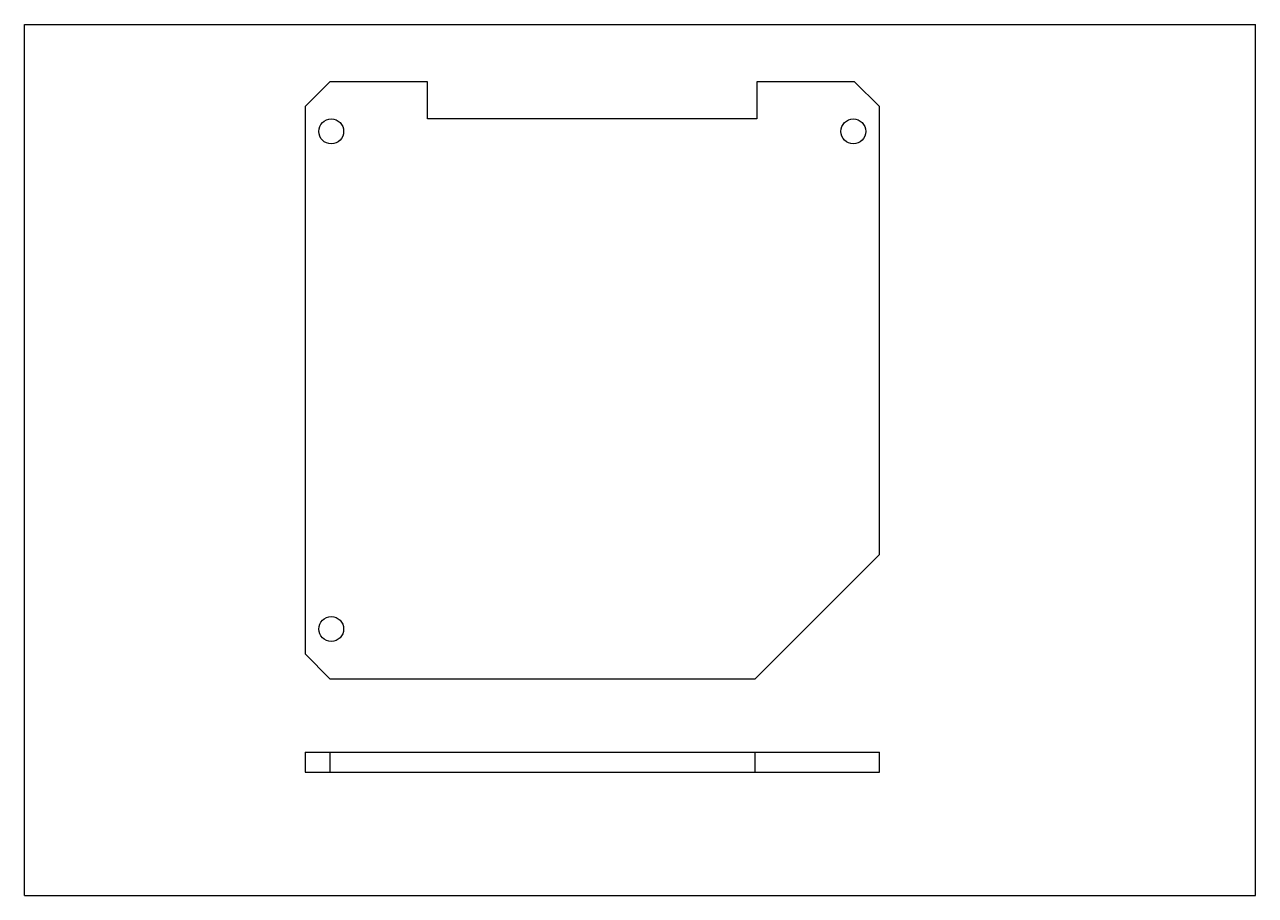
# Model space of a CAD drawing. Header units: inches. Extents: x 0 to 11.7, y 0 to 8.3.
import ezdxf

# ---------------------------------------------------------------- set-up
doc = ezdxf.new("R2010")
doc.units = ezdxf.units.IN
doc.header["$LTSCALE"] = 0.64311
doc.header["$MEASUREMENT"] = 0
doc.layers.get('0').update_dxf_attribs({"linetype": 'CONTINUOUS'})
doc.layers.add('02___PRT_ALL_AXES', color=7, linetype='CONTINUOUS')

msp = doc.modelspace()

# ---------------------------------------------------------------- linework, layer by layer
at = {"color": 7, "linetype": 'CONTINUOUS'}
for p, q in [((0, 0), (0, 8.268)), ((0, 8.268), (11.693, 8.268)), ((11.693, 0), (11.693, 8.268)), ((2.901, 7.726), (2.665, 7.49)), ((3.828, 7.726), (2.901, 7.726)), ((7.885, 7.726), (6.958, 7.726)), ((8.121, 7.49), (7.885, 7.726)), ((2.665, 7.49), (2.665, 2.293)), ((8.121, 3.238), (8.121, 7.49)), ((2.665, 2.293), (2.901, 2.057)), ((2.901, 2.057), (6.94, 2.057)), ((2.665, 1.359), (2.665, 1.17)), ((2.665, 1.359), (6.94, 1.359)), ((2.901, 1.359), (2.901, 1.17)), ((2.665, 1.17), (6.94, 1.17)), ((0, 0), (11.693, 0))]:
    msp.add_line(p, q, dxfattribs=at)
at = {"layer": '02___PRT_ALL_AXES', "color": 7, "linetype": 'CONTINUOUS'}
for p, q in [((3.828, 7.372), (3.828, 7.726)), ((6.958, 7.726), (6.958, 7.372)), ((6.958, 7.372), (3.828, 7.372)), ((6.94, 2.057), (8.121, 3.238)), ((6.94, 1.359), (8.121, 1.359)), ((6.94, 1.17), (6.94, 1.359)), ((8.121, 1.17), (8.121, 1.359)), ((6.94, 1.17), (8.121, 1.17))]:
    msp.add_line(p, q, dxfattribs=at)
for centre in [(2.913, 7.254), (7.873, 7.254), (2.913, 2.529)]:
    msp.add_circle(centre, 0.118, dxfattribs=at)

doc.saveas('drawing.dxf')
